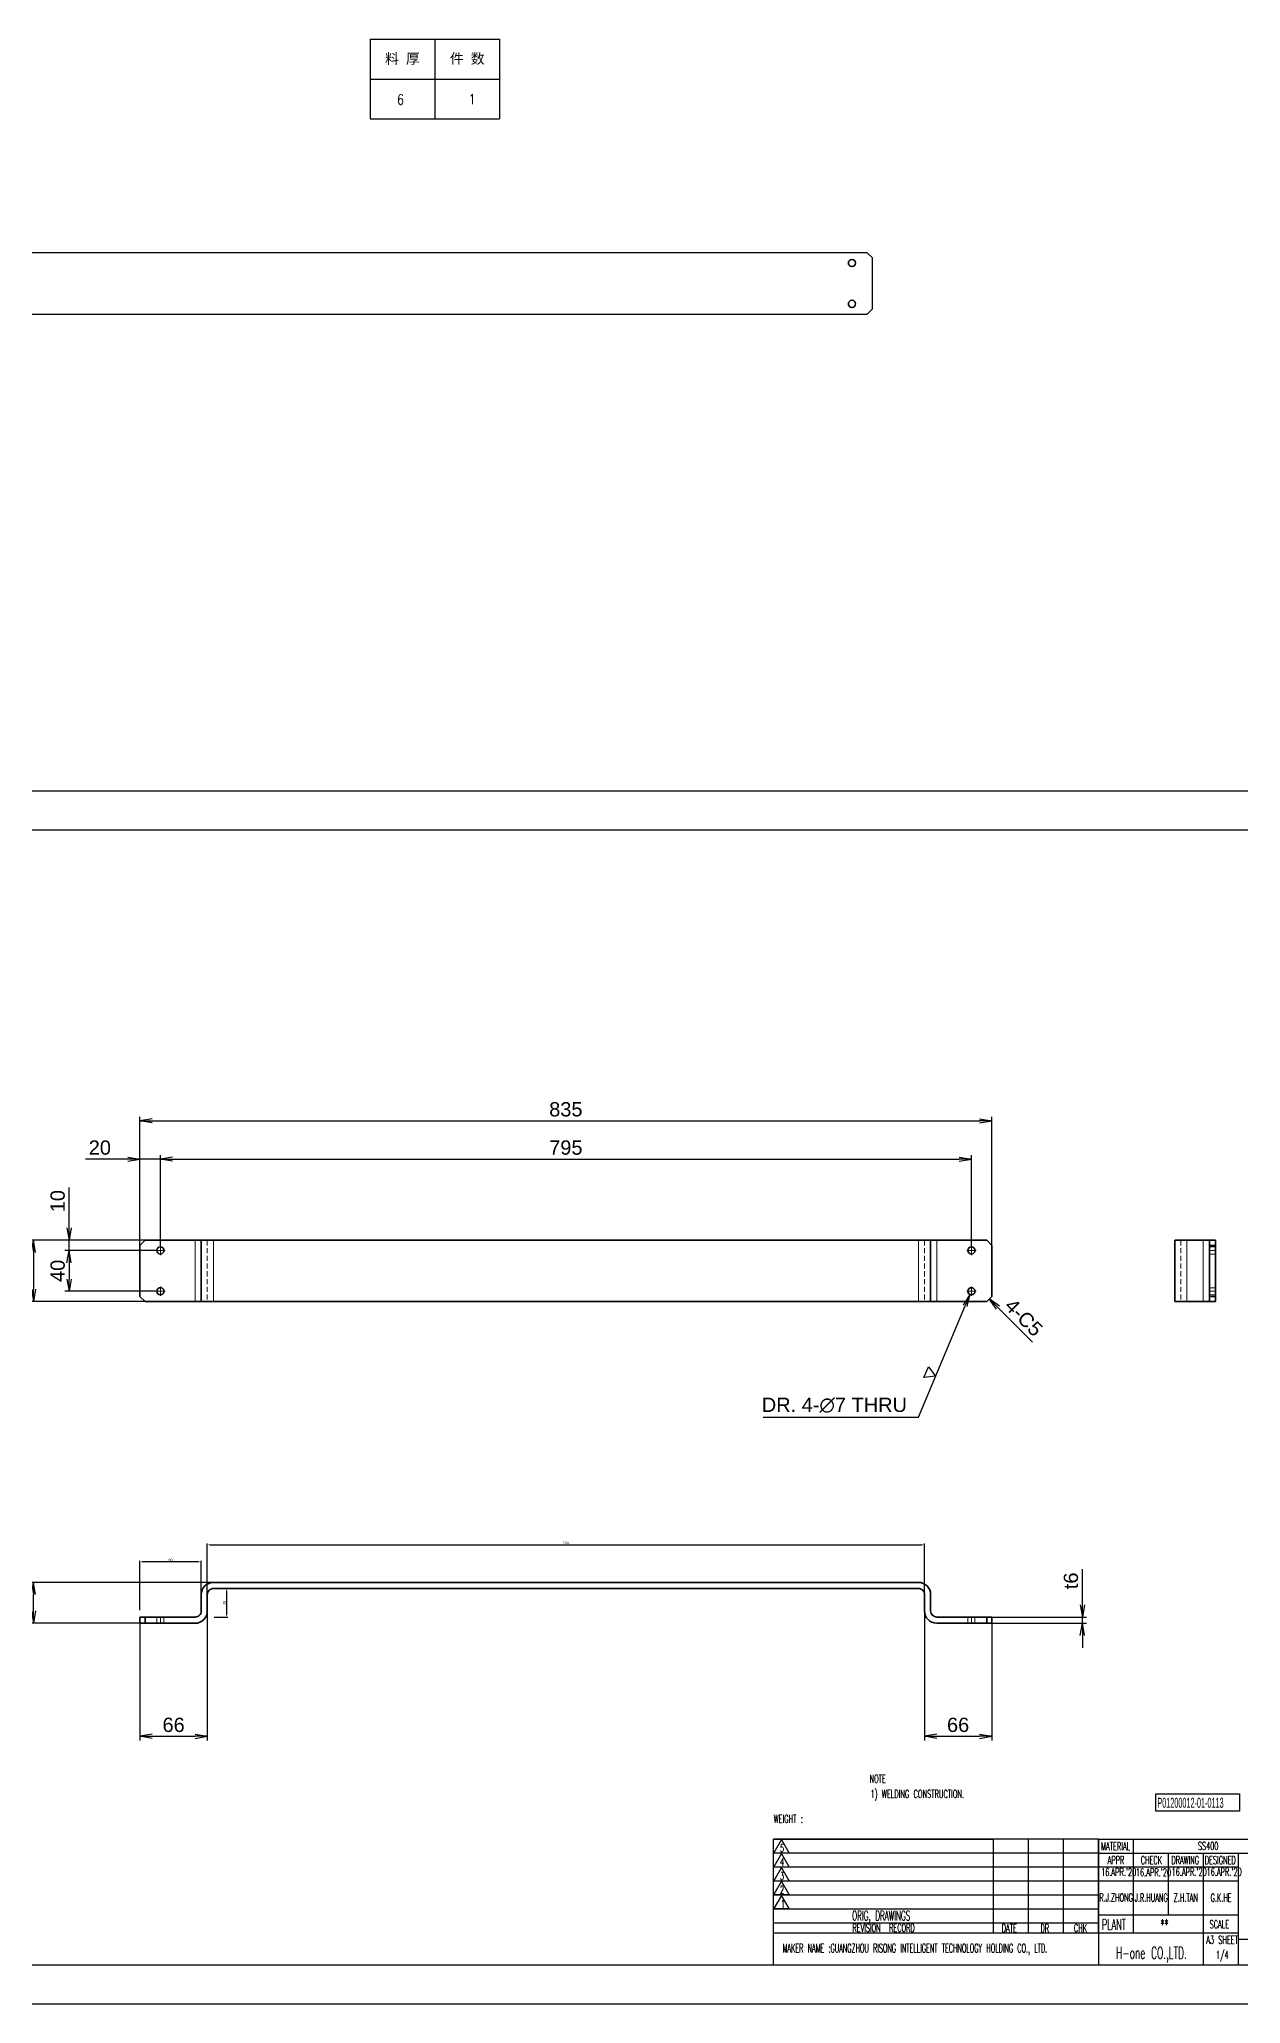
# Model space of a CAD drawing. Header units: millimetres. Extents: x 1842 to 16330, y -758 to 3963.
# Drawn here: x 5671 to 6849, y 2038 to 3963 of the extents above; entities that cross this region are included whole.
import ezdxf
from ezdxf.enums import TextEntityAlignment as Align

# ---------------------------------------------------------------- set-up
doc = ezdxf.new("R2010")
doc.units = ezdxf.units.MM
doc.linetypes.add('CENTER-HOKUTO', pattern=[23, 20, -1, 1, -1])
doc.linetypes.add('HIDDEN-HOKUTO', pattern=[3.8, 2.5, -1.3])
doc.layers.add('AM_7', color=2, linetype='CENTER-HOKUTO', lineweight=30)
doc.layers.add('AM_HID', color=1, linetype='HIDDEN-HOKUTO', lineweight=25)
doc.layers.add('title_frame', color=7, linetype='Continuous')
doc.layers.add('word_dim', color=253, linetype='Continuous')
doc.styles.add('DIM', font='romans.shx', dxfattribs={"width": 0.8, "bigfont": 'bigfont.shx'})
doc.styles.add('MX_NOTE_STANDARD', font='txt.shx', dxfattribs={"bigfont": 'bigfont.shx'})
doc.styles.get("Standard").update_dxf_attribs({"font": 'arial.ttf'})
doc.dimstyles.new('ISO-25', dxfattribs={"dimtxt": 2.5, "dimasz": 2.5, "dimexe": 1.25, "dimexo": 0.625, "dimtad": 1, "dimtxsty": 'Standard', "dimcen": 2.5, "dimadec": 0, "dimazin": 0, "dimtfac": 1, "dimtmove": 0, "dimatfit": 3, "dimfxl": 0, "dimarcsym": 0})
doc.dimstyles.new('RS-1-4', dxfattribs={"dimscale": 4, "dimtxt": 3.5, "dimasz": 3, "dimexe": 1, "dimexo": 0, "dimgap": 1, "dimtad": 3, "dimdsep": 46, "dimtxsty": 'Standard', "dimblk1": 'OPEN', "dimblk2": 'OPEN', "dimsah": 1, "dimcen": 0, "dimclrd": 256, "dimclre": 256, "dimclrt": 3, "dimazin": 2, "dimtfac": 1, "dimtmove": 0, "dimatfit": 3, "dimldrblk": 'OPEN', "dimfxl": 0, "dimtolj": 1, "dimtzin": 0, "dimarcsym": 0})

# ---------------------------------------------------------------- blocks, each defined once
blk = doc.blocks.new('_Open')
at = {"color": 0, "lineweight": -2}
for p, q in [((-1, 0.17), (0, 0)), ((-1, -0.17), (0, 0)), ((0, 0), (-1, 0))]:
    blk.add_line(p, q, dxfattribs=at)
blk = doc.blocks.new('*D107')
at = {"layer": 'DEFPOINTS', "color": 0, "linetype": 'Continuous', "ltscale": 2, "transparency": 16777216}
for p in [(5799.2, 2785.9), (5665.3, 2725.9), (5810.6, 2725.9)]:
    blk.add_point(p, dxfattribs=at)
at = {"layer": 'word_dim', "linetype": 'Continuous', "lineweight": -2, "ltscale": 2, "transparency": 16777216}
for p, q in [((5799.2, 2785.9), (5661.3, 2785.9)), ((5665.3, 2773.9), (5665.3, 2737.9)), ((5810.6, 2725.9), (5661.3, 2725.9))]:
    blk.add_line(p, q, dxfattribs=at)
at = {"layer": 'word_dim', "linetype": 'Continuous', "lineweight": -2, "ltscale": 2, "transparency": 16777216, "xscale": 12, "yscale": 12, "zscale": 12}
for p, rotation in [((5665.3, 2785.9), 90), ((5665.3, 2725.9), 270)]:
    blk.add_blockref('_Open', p, dxfattribs=dict(at, rotation=rotation))
at = {"layer": 'word_dim', "color": 3, "linetype": 'Continuous', "ltscale": 2, "transparency": 16777216, "insert": (5654.1, 2755.9), "char_height": 14, "attachment_point": 5, "rotation": 90}
blk.add_mtext('\\A1;60', dxfattribs=at)
blk = doc.blocks.new('*D108')
at = {"layer": 'DEFPOINTS', "color": 0, "linetype": 'Continuous', "ltscale": 2, "transparency": 16777216}
for p in [(6604.7, 2902.9), (5769.7, 2755.9), (6604.7, 2755.9)]:
    blk.add_point(p, dxfattribs=at)
at = {"layer": 'word_dim', "linetype": 'Continuous', "lineweight": -2, "ltscale": 2, "transparency": 16777216}
for p, q in [((5769.7, 2755.9), (5769.7, 2906.9)), ((6604.7, 2755.9), (6604.7, 2906.9)), ((5781.7, 2902.9), (6592.7, 2902.9))]:
    blk.add_line(p, q, dxfattribs=at)
at = {"layer": 'word_dim', "linetype": 'Continuous', "lineweight": -2, "ltscale": 2, "transparency": 16777216, "xscale": 12, "yscale": 12, "zscale": 12, "rotation": 180}
blk.add_blockref('_Open', (5769.7, 2902.9), dxfattribs=at)
at = {"layer": 'word_dim', "linetype": 'Continuous', "lineweight": -2, "ltscale": 2, "transparency": 16777216, "xscale": 12, "yscale": 12, "zscale": 12}
blk.add_blockref('_Open', (6604.7, 2902.9), dxfattribs=at)
at = {"layer": 'word_dim', "color": 3, "linetype": 'Continuous', "ltscale": 2, "transparency": 16777216, "insert": (6187.2, 2914.1), "char_height": 14, "attachment_point": 5}
blk.add_mtext('\\A1;835', dxfattribs=at)
blk = doc.blocks.new('*D109')
at = {"layer": 'DEFPOINTS', "color": 0, "linetype": 'Continuous', "ltscale": 2, "transparency": 16777216}
for p in [(5769.7, 2410.7), (5835.7, 2422.7), (5835.7, 2299.9)]:
    blk.add_point(p, dxfattribs=at)
at = {"layer": 'word_dim', "linetype": 'Continuous', "lineweight": -2, "ltscale": 2, "transparency": 16777216}
for p, q in [((5769.7, 2410.7), (5769.7, 2295.9)), ((5835.7, 2422.7), (5835.7, 2295.9)), ((5781.7, 2299.9), (5823.7, 2299.9))]:
    blk.add_line(p, q, dxfattribs=at)
at = {"layer": 'word_dim', "linetype": 'Continuous', "lineweight": -2, "ltscale": 2, "transparency": 16777216, "xscale": 12, "yscale": 12, "zscale": 12, "rotation": 180}
blk.add_blockref('_Open', (5769.7, 2299.9), dxfattribs=at)
at = {"layer": 'word_dim', "linetype": 'Continuous', "lineweight": -2, "ltscale": 2, "transparency": 16777216, "xscale": 12, "yscale": 12, "zscale": 12}
blk.add_blockref('_Open', (5835.7, 2299.9), dxfattribs=at)
at = {"layer": 'word_dim', "color": 3, "linetype": 'Continuous', "ltscale": 2, "transparency": 16777216, "insert": (5802.7, 2311), "char_height": 14, "attachment_point": 5}
blk.add_mtext('\\A1;66', dxfattribs=at)
blk = doc.blocks.new('*D110')
at = {"layer": 'DEFPOINTS', "color": 0, "linetype": 'Continuous', "ltscale": 2, "transparency": 16777216}
for p in [(6538.7, 2430.7), (6604.7, 2413.7), (6604.7, 2299.9)]:
    blk.add_point(p, dxfattribs=at)
at = {"layer": 'word_dim', "linetype": 'Continuous', "lineweight": -2, "ltscale": 2, "transparency": 16777216}
for p, q in [((6538.7, 2430.7), (6538.7, 2295.9)), ((6604.7, 2413.7), (6604.7, 2295.9)), ((6550.7, 2299.9), (6592.7, 2299.9))]:
    blk.add_line(p, q, dxfattribs=at)
at = {"layer": 'word_dim', "linetype": 'Continuous', "lineweight": -2, "ltscale": 2, "transparency": 16777216, "xscale": 12, "yscale": 12, "zscale": 12, "rotation": 180}
blk.add_blockref('_Open', (6538.7, 2299.9), dxfattribs=at)
at = {"layer": 'word_dim', "linetype": 'Continuous', "lineweight": -2, "ltscale": 2, "transparency": 16777216, "xscale": 12, "yscale": 12, "zscale": 12}
blk.add_blockref('_Open', (6604.7, 2299.9), dxfattribs=at)
at = {"layer": 'word_dim', "color": 3, "linetype": 'Continuous', "ltscale": 2, "transparency": 16777216, "insert": (6571.7, 2311), "char_height": 14, "attachment_point": 5}
blk.add_mtext('\\A1;66', dxfattribs=at)
blk = doc.blocks.new('*D111')
at = {"layer": 'DEFPOINTS', "color": 0, "linetype": 'Continuous', "ltscale": 2, "transparency": 16777216}
for p in [(5665.3, 2450.7), (5849.7, 2450.7), (5769.7, 2410.7)]:
    blk.add_point(p, dxfattribs=at)
at = {"layer": 'word_dim', "linetype": 'Continuous', "lineweight": -2, "ltscale": 2, "transparency": 16777216}
for p, q in [((5849.7, 2450.7), (5661.3, 2450.7)), ((5665.3, 2422.7), (5665.3, 2438.7)), ((5769.7, 2410.7), (5661.3, 2410.7))]:
    blk.add_line(p, q, dxfattribs=at)
at = {"layer": 'word_dim', "linetype": 'Continuous', "lineweight": -2, "ltscale": 2, "transparency": 16777216, "xscale": 12, "yscale": 12, "zscale": 12}
for p, rotation in [((5665.3, 2450.7), 90), ((5665.3, 2410.7), 270)]:
    blk.add_blockref('_Open', p, dxfattribs=dict(at, rotation=rotation))
at = {"layer": 'word_dim', "color": 3, "linetype": 'Continuous', "ltscale": 2, "transparency": 16777216, "insert": (5654.1, 2430.7), "char_height": 14, "attachment_point": 5, "rotation": 90}
blk.add_mtext('\\A1;40', dxfattribs=at)
blk = doc.blocks.new('*D112')
at = {"layer": 'DEFPOINTS', "color": 0, "linetype": 'Continuous', "ltscale": 2, "transparency": 16777216}
for p in [(6604.7, 2416.7), (6604.7, 2410.7), (6693.5, 2416.7)]:
    blk.add_point(p, dxfattribs=at)
at = {"layer": 'word_dim', "linetype": 'Continuous', "lineweight": -2, "ltscale": 2, "transparency": 16777216}
for p, q in [((6693.5, 2428.7), (6693.5, 2463.7)), ((6604.7, 2416.7), (6697.5, 2416.7)), ((6604.7, 2410.7), (6697.5, 2410.7)), ((6693.5, 2410.7), (6693.5, 2416.7)), ((6693.5, 2398.7), (6693.5, 2386.7))]:
    blk.add_line(p, q, dxfattribs=at)
at = {"layer": 'word_dim', "linetype": 'Continuous', "lineweight": -2, "ltscale": 2, "transparency": 16777216, "xscale": 12, "yscale": 12, "zscale": 12}
for p, rotation in [((6693.5, 2416.7), 270), ((6693.5, 2410.7), 90)]:
    blk.add_blockref('_Open', p, dxfattribs=dict(at, rotation=rotation))
at = {"layer": 'word_dim', "color": 3, "linetype": 'Continuous', "ltscale": 2, "transparency": 16777216, "insert": (6682.3, 2452.2), "char_height": 14, "attachment_point": 5, "rotation": 90}
blk.add_mtext('\\A1;t6', dxfattribs=at)
blk = doc.blocks.new('*D113')
at = {"layer": 'DEFPOINTS', "color": 0, "linetype": 'Continuous', "ltscale": 2, "transparency": 16777216}
for p in [(5789.7, 2865.4), (5769.7, 2771.9), (5789.7, 2780.4)]:
    blk.add_point(p, dxfattribs=at)
at = {"layer": 'word_dim', "linetype": 'Continuous', "lineweight": -2, "ltscale": 2, "transparency": 16777216}
for p, q in [((5769.7, 2771.9), (5769.7, 2869.4)), ((5789.7, 2780.4), (5789.7, 2869.4)), ((5757.7, 2865.4), (5716.3, 2865.4)), ((5789.7, 2865.4), (5769.7, 2865.4)), ((5801.7, 2865.4), (5813.7, 2865.4))]:
    blk.add_line(p, q, dxfattribs=at)
at = {"layer": 'word_dim', "linetype": 'Continuous', "lineweight": -2, "ltscale": 2, "transparency": 16777216, "xscale": 12, "yscale": 12, "zscale": 12}
blk.add_blockref('_Open', (5769.7, 2865.4), dxfattribs=at)
at = {"layer": 'word_dim', "linetype": 'Continuous', "lineweight": -2, "ltscale": 2, "transparency": 16777216, "xscale": 12, "yscale": 12, "zscale": 12, "rotation": 180}
blk.add_blockref('_Open', (5789.7, 2865.4), dxfattribs=at)
at = {"layer": 'word_dim', "color": 3, "linetype": 'Continuous', "ltscale": 2, "transparency": 16777216, "insert": (5730.4, 2876.6), "char_height": 14, "attachment_point": 5}
blk.add_mtext('\\A1;20', dxfattribs=at)
blk = doc.blocks.new('*D114')
at = {"layer": 'DEFPOINTS', "color": 0, "linetype": 'Continuous', "ltscale": 2, "transparency": 16777216}
for p in [(6584.7, 2865.4), (5789.7, 2780.4), (6584.7, 2780.4)]:
    blk.add_point(p, dxfattribs=at)
at = {"layer": 'word_dim', "linetype": 'Continuous', "lineweight": -2, "ltscale": 2, "transparency": 16777216}
for p, q in [((5789.7, 2780.4), (5789.7, 2869.4)), ((6584.7, 2780.4), (6584.7, 2869.4)), ((5801.7, 2865.4), (6572.7, 2865.4))]:
    blk.add_line(p, q, dxfattribs=at)
at = {"layer": 'word_dim', "linetype": 'Continuous', "lineweight": -2, "ltscale": 2, "transparency": 16777216, "xscale": 12, "yscale": 12, "zscale": 12, "rotation": 180}
blk.add_blockref('_Open', (5789.7, 2865.4), dxfattribs=at)
at = {"layer": 'word_dim', "linetype": 'Continuous', "lineweight": -2, "ltscale": 2, "transparency": 16777216, "xscale": 12, "yscale": 12, "zscale": 12}
blk.add_blockref('_Open', (6584.7, 2865.4), dxfattribs=at)
at = {"layer": 'word_dim', "color": 3, "linetype": 'Continuous', "ltscale": 2, "transparency": 16777216, "insert": (6187.2, 2876.6), "char_height": 14, "attachment_point": 5}
blk.add_mtext('\\A1;795', dxfattribs=at)
blk = doc.blocks.new('*D115')
at = {"layer": 'DEFPOINTS', "color": 0, "linetype": 'Continuous', "ltscale": 2, "transparency": 16777216}
for p in [(5700.2, 2775.9), (5774.7, 2785.9), (5785.2, 2775.9)]:
    blk.add_point(p, dxfattribs=at)
at = {"layer": 'word_dim', "linetype": 'Continuous', "lineweight": -2, "ltscale": 2, "transparency": 16777216}
for p, q in [((5700.2, 2797.9), (5700.2, 2837.6)), ((5774.7, 2785.9), (5696.2, 2785.9)), ((5785.2, 2775.9), (5696.2, 2775.9)), ((5700.2, 2775.9), (5700.2, 2785.9)), ((5700.2, 2763.9), (5700.2, 2751.9))]:
    blk.add_line(p, q, dxfattribs=at)
at = {"layer": 'word_dim', "linetype": 'Continuous', "lineweight": -2, "ltscale": 2, "transparency": 16777216, "xscale": 12, "yscale": 12, "zscale": 12}
for p, rotation in [((5700.2, 2785.9), 270), ((5700.2, 2775.9), 90)]:
    blk.add_blockref('_Open', p, dxfattribs=dict(at, rotation=rotation))
at = {"layer": 'word_dim', "color": 3, "linetype": 'Continuous', "ltscale": 2, "transparency": 16777216, "insert": (5689.1, 2824.2), "char_height": 14, "attachment_point": 5, "rotation": 90}
blk.add_mtext('\\A1;10', dxfattribs=at)
blk = doc.blocks.new('*D116')
at = {"layer": 'DEFPOINTS', "color": 0, "linetype": 'Continuous', "ltscale": 2, "transparency": 16777216}
for p in [(5785.2, 2775.9), (5700.2, 2735.9), (5785.2, 2735.9)]:
    blk.add_point(p, dxfattribs=at)
at = {"layer": 'word_dim', "linetype": 'Continuous', "lineweight": -2, "ltscale": 2, "transparency": 16777216}
for p, q in [((5785.2, 2775.9), (5696.2, 2775.9)), ((5700.2, 2763.9), (5700.2, 2747.9)), ((5785.2, 2735.9), (5696.2, 2735.9))]:
    blk.add_line(p, q, dxfattribs=at)
at = {"layer": 'word_dim', "linetype": 'Continuous', "lineweight": -2, "ltscale": 2, "transparency": 16777216, "xscale": 12, "yscale": 12, "zscale": 12}
for p, rotation in [((5700.2, 2775.9), 90), ((5700.2, 2735.9), 270)]:
    blk.add_blockref('_Open', p, dxfattribs=dict(at, rotation=rotation))
at = {"layer": 'word_dim', "color": 3, "linetype": 'Continuous', "ltscale": 2, "transparency": 16777216, "insert": (5689.1, 2755.9), "char_height": 14, "attachment_point": 5, "rotation": 90}
blk.add_mtext('\\A1;40', dxfattribs=at)
blk = doc.blocks.new('*D117')
at = {"layer": 'DEFPOINTS', "color": 0, "linetype": 'Continuous', "ltscale": 2, "transparency": 16777216}
for p in [(6586.1, 2739.1), (6583.4, 2732.7)]:
    blk.add_point(p, dxfattribs=at)
at = {"layer": 'word_dim', "linetype": 'Continuous', "lineweight": -2, "ltscale": 2, "transparency": 16777216}
for p, q in [((6532.8, 2612.7), (6578.7, 2721.6)), ((6380.7, 2612.7), (6532.8, 2612.7))]:
    blk.add_line(p, q, dxfattribs=at)
at = {"layer": 'word_dim', "linetype": 'Continuous', "lineweight": -2, "ltscale": 2, "transparency": 16777216, "xscale": 12, "yscale": 12, "zscale": 12, "rotation": 67.12049576415492}
blk.add_blockref('_Open', (6583.4, 2732.7), dxfattribs=at)
at = {"layer": 'word_dim', "color": 3, "linetype": 'Continuous', "ltscale": 2, "transparency": 16777216, "insert": (6450.4, 2624.2), "char_height": 14, "attachment_point": 5}
blk.add_mtext('\\A1;DR. 4-∅7 THRU', dxfattribs=at)
blk = doc.blocks.new('shiage1')
at = {"layer": 'word_dim', "color": 3, "linetype": 'Continuous'}
for p, q in [((0, 0), (-1.44, 2.5)), ((-1.44, 2.5), (1.44, 2.5)), ((1.44, 2.5), (0, 0))]:
    blk.add_line(p, q, dxfattribs=at)
blk = doc.blocks.new('*D254')
at = {"color": 0, "lineweight": -2, "transparency": 16777216}
for p, q in [((5769.7, 2423.3), (5769.7, 2471.9)), ((5827.2, 2470.7), (5772.2, 2470.7)), ((5829.7, 2423.3), (5829.7, 2471.9))]:
    blk.add_line(p, q, dxfattribs=at)
at = {"color": 0, "transparency": 16777216}
for points in [[(5772.2, 2471.1), (5772.2, 2470.3), (5769.7, 2470.7)], [(5827.2, 2471.1), (5827.2, 2470.3), (5829.7, 2470.7)]]:
    blk.add_solid(points, dxfattribs=at)
at = {"layer": 'DEFPOINTS', "color": 0, "transparency": 16777216}
for p in [(5769.7, 2470.7), (5769.7, 2422.7), (5829.7, 2422.7)]:
    blk.add_point(p, dxfattribs=at)
at = {"color": 0, "transparency": 16777216, "insert": (5799.7, 2472.6), "char_height": 2.5, "attachment_point": 5}
blk.add_mtext('60', dxfattribs=at)
blk = doc.blocks.new('*D255')
at = {"color": 0, "lineweight": -2, "transparency": 16777216}
for p, q in [((5842.4, 2444.7), (5855.7, 2444.7)), ((5854.4, 2442.2), (5854.4, 2419.2)), ((5842.4, 2416.7), (5855.7, 2416.7))]:
    blk.add_line(p, q, dxfattribs=at)
at = {"color": 0, "transparency": 16777216}
for points in [[(5854, 2442.2), (5854.9, 2442.2), (5854.4, 2444.7)], [(5854, 2419.2), (5854.9, 2419.2), (5854.4, 2416.7)]]:
    blk.add_solid(points, dxfattribs=at)
at = {"layer": 'DEFPOINTS', "color": 0, "transparency": 16777216}
for p in [(5841.7, 2444.7), (5841.7, 2416.7), (5854.4, 2416.7)]:
    blk.add_point(p, dxfattribs=at)
at = {"color": 0, "transparency": 16777216, "insert": (5852.5, 2430.7), "char_height": 2.5, "attachment_point": 5, "rotation": 90}
blk.add_mtext('28', dxfattribs=at)
blk = doc.blocks.new('*D256')
at = {"color": 0, "lineweight": -2, "transparency": 16777216}
for p, q in [((5835.7, 2439.3), (5835.7, 2488.7)), ((5838.2, 2487.5), (6536.2, 2487.5)), ((6538.7, 2439.3), (6538.7, 2488.7))]:
    blk.add_line(p, q, dxfattribs=at)
at = {"color": 0, "transparency": 16777216}
for points in [[(5838.2, 2487.9), (5838.2, 2487.1), (5835.7, 2487.5)], [(6536.2, 2487.9), (6536.2, 2487.1), (6538.7, 2487.5)]]:
    blk.add_solid(points, dxfattribs=at)
at = {"layer": 'DEFPOINTS', "color": 0, "transparency": 16777216}
for p in [(6538.7, 2487.5), (5835.7, 2438.7), (6538.7, 2438.7)]:
    blk.add_point(p, dxfattribs=at)
at = {"color": 0, "transparency": 16777216, "insert": (6187.2, 2489.4), "char_height": 2.5, "attachment_point": 5}
blk.add_mtext('703', dxfattribs=at)
blk = doc.blocks.new('*T250')
at = {"color": 0, "linetype": 'ByBlock', "lineweight": -2, "transparency": 16777216}
for p, q in [((0, 0), (127, 0)), ((0, 0), (0, -78)), ((63.5, 0), (63.5, -78)), ((127, 0), (127, -78)), ((0, -39), (127, -39)), ((0, -78), (127, -78))]:
    blk.add_line(p, q, dxfattribs=at)
at = {"color": 0, "transparency": 16777216, "char_height": 10, "width": 60.5, "attachment_point": 5}
for s, insert in [('{\\fSimSun|b0|i0|c134|p2;料 厚}', (31.75, -19.5)), ('{\\fSimSun|b0|i0|c134|p2;件 数}', (95.25, -19.5))]:
    blk.add_mtext(s, dxfattribs=dict(at, insert=insert))
blk = doc.blocks.new('拆图参数')
blk.add_blockref('*T250', (-63.5, 78))
at = {"style": 'DIM', "width": 0.8}
blk.add_attdef('6', text='', height=10, dxfattribs=at).set_placement((-37.1, 18.9), align=Align.MIDDLE_LEFT)
blk.add_attdef('1', text='', height=10, dxfattribs=at).set_placement((36.6, 19.3), align=Align.MIDDLE_CENTER)

msp = doc.modelspace()

# ---------------------------------------------------------------- linework, layer by layer
at = {"color": 7, "lineweight": 35, "ltscale": 0.176777}
for p, q in [((5769.744, 2780.891), (5774.744, 2785.891)), ((6604.744, 2780.891), (6599.744, 2785.891)), ((5774.744, 2725.891), (5769.744, 2730.891)), ((6604.744, 2730.891), (6599.744, 2725.891))]:
    msp.add_line(p, q, dxfattribs=at)
at = {"color": 7, "lineweight": 35}
for p, q in [((5769.744, 2780.891), (5769.744, 2730.891)), ((5823.744, 2785.891), (5774.744, 2785.891)), ((5829.744, 2785.891), (5829.744, 2725.891)), ((6532.744, 2785.891), (5841.744, 2785.891)), ((6544.744, 2785.891), (6544.744, 2725.891)), ((6599.744, 2785.891), (6550.744, 2785.891)), ((6604.744, 2780.891), (6604.744, 2730.891)), ((6784.049, 2785.891), (6784.049, 2725.891)), ((6818.049, 2780.891), (6818.049, 2730.891)), ((6824.049, 2780.891), (6824.049, 2730.891)), ((5823.744, 2725.891), (5774.744, 2725.891)), ((6532.744, 2725.891), (5841.744, 2725.891)), ((6599.744, 2725.891), (6550.744, 2725.891)), ((6532.744, 2450.651), (5841.744, 2450.651)), ((5841.744, 2444.651), (6532.744, 2444.651)), ((5823.744, 2416.651), (5774.744, 2416.651)), ((5774.744, 2410.651), (5823.744, 2410.651)), ((6599.744, 2416.651), (6550.744, 2416.651)), ((6550.744, 2410.651), (6599.744, 2410.651))]:
    msp.add_line(p, q, dxfattribs=at)
at = {"color": 7, "lineweight": 35, "ltscale": 0.15}
for p, q in [((5823.744, 2785.891), (5829.744, 2785.891)), ((6544.744, 2785.891), (6550.744, 2785.891)), ((6812.049, 2785.891), (6818.049, 2785.891)), ((6824.049, 2785.891), (6818.049, 2785.891)), ((6824.049, 2780.891), (6818.049, 2780.891)), ((5823.744, 2725.891), (5829.744, 2725.891)), ((6544.744, 2725.891), (6550.744, 2725.891)), ((6812.049, 2725.891), (6818.049, 2725.891)), ((6824.049, 2730.891), (6818.049, 2730.891)), ((6824.049, 2725.891), (6818.049, 2725.891)), ((5769.744, 2416.651), (5769.744, 2410.651)), ((5774.744, 2416.651), (5774.744, 2410.651)), ((6599.744, 2410.651), (6599.744, 2416.651)), ((6604.744, 2410.651), (6604.744, 2416.651))]:
    msp.add_line(p, q, dxfattribs=at)
at = {"color": 7, "lineweight": 13}
for p, q in [((5823.744, 2785.891), (5823.744, 2725.891)), ((5841.744, 2785.891), (5841.744, 2725.891)), ((6532.744, 2785.891), (6532.744, 2725.891)), ((6550.744, 2785.891), (6550.744, 2725.891)), ((6796.049, 2785.891), (6796.049, 2725.891)), ((6812.049, 2785.891), (6812.049, 2725.891))]:
    msp.add_line(p, q, dxfattribs=at)
at = {"color": 7, "lineweight": 35, "ltscale": 0.3}
for p, q in [((5829.744, 2785.891), (5841.744, 2785.891)), ((6532.744, 2785.891), (6544.744, 2785.891)), ((6784.049, 2785.891), (6796.049, 2785.891)), ((5829.744, 2725.891), (5841.744, 2725.891)), ((6532.744, 2725.891), (6544.744, 2725.891)), ((6784.049, 2725.891), (6796.049, 2725.891))]:
    msp.add_line(p, q, dxfattribs=at)
at = {"color": 7, "lineweight": 35, "ltscale": 0.4}
for p, q in [((6812.049, 2785.891), (6796.049, 2785.891)), ((6812.049, 2725.891), (6796.049, 2725.891)), ((5829.744, 2438.651), (5829.744, 2422.651)), ((5835.744, 2422.651), (5835.744, 2438.651)), ((6538.744, 2438.651), (6538.744, 2422.651)), ((6544.744, 2422.651), (6544.744, 2438.651))]:
    msp.add_line(p, q, dxfattribs=at)
at = {"color": 7, "lineweight": 35, "ltscale": 0.125}
for p, q in [((6818.049, 2780.891), (6818.049, 2785.891)), ((6824.049, 2780.891), (6824.049, 2785.891)), ((6818.049, 2730.891), (6818.049, 2725.891)), ((6824.049, 2725.891), (6824.049, 2730.891)), ((5774.744, 2416.651), (5769.744, 2416.651)), ((5769.744, 2410.651), (5774.744, 2410.651)), ((6604.744, 2416.651), (6599.744, 2416.651)), ((6599.744, 2410.651), (6604.744, 2410.651))]:
    msp.add_line(p, q, dxfattribs=at)
msp.add_line((1841.956, 2037.875), (14508.801, 2037.875))
msp.add_lwpolyline([(5603.635, 3693.331), (6482.635, 3693.331), (6487.635, 3698.331), (6487.635, 3748.331), (6482.635, 3753.331), (5603.635, 3753.331), (5598.635, 3748.331), (5598.635, 3698.331)], close=True)
at = {"color": 7, "lineweight": 35}
for centre in [(6467.635, 3743.331), (6467.635, 3703.331), (5789.744, 2775.891), (6584.744, 2775.891), (5789.744, 2735.891), (6584.744, 2735.891)]:
    msp.add_circle(centre, 3.5, dxfattribs=at)
for centre, radius, start, end in [((5841.744, 2438.651), 12, 90.000003, 180.000005), ((5841.744, 2438.651), 6, 90.000003, 180.000005), ((6532.744, 2438.651), 12, 0, 90.000003), ((6532.744, 2438.651), 6, 0, 90.000003), ((5823.744, 2422.651), 6, 269.999997, 0), ((5823.744, 2422.651), 12, 269.999997, 0), ((6550.744, 2422.651), 12, 180.000005, 269.999997), ((6550.744, 2422.651), 6, 180.000005, 269.999997)]:
    msp.add_arc(centre, radius, start, end, dxfattribs=at)
at = {"layer": 'AM_7', "color": 2, "lineweight": 13, "ltscale": 2}
for p, q in [((5794.294, 2775.891), (5785.194, 2775.891)), ((5789.744, 2780.441), (5789.744, 2771.341)), ((6589.294, 2775.891), (6580.194, 2775.891)), ((6584.744, 2780.441), (6584.744, 2771.341)), ((6817.449, 2775.891), (6824.649, 2775.891)), ((5794.294, 2735.891), (5785.194, 2735.891)), ((5789.744, 2740.441), (5789.744, 2731.341)), ((6589.294, 2735.891), (6580.194, 2735.891)), ((6584.744, 2740.441), (6584.744, 2731.341)), ((6817.449, 2735.891), (6824.649, 2735.891)), ((5789.744, 2417.251), (5789.744, 2410.05)), ((6584.744, 2417.251), (6584.744, 2410.05))]:
    msp.add_line(p, q, dxfattribs=at)
at = {"layer": 'AM_HID', "color": 1, "lineweight": 13, "ltscale": 2}
for p, q in [((5823.744, 2785.891), (5823.744, 2725.891)), ((5835.744, 2785.891), (5835.744, 2725.891)), ((5841.744, 2785.891), (5841.744, 2725.891)), ((6532.744, 2785.891), (6532.744, 2725.891)), ((6538.744, 2785.891), (6538.744, 2725.891)), ((6550.744, 2785.891), (6550.744, 2725.891)), ((6790.049, 2785.891), (6790.049, 2725.891)), ((6796.049, 2785.891), (6796.049, 2725.891)), ((6796.049, 2785.891), (6796.049, 2725.891)), ((6796.049, 2785.891), (6796.049, 2725.891)), ((6812.049, 2785.891), (6812.049, 2725.891)), ((6812.049, 2785.891), (6812.049, 2725.891)), ((6812.049, 2785.891), (6812.049, 2725.891)), ((6818.049, 2780.891), (6824.049, 2780.891)), ((6818.049, 2779.391), (6824.049, 2779.391)), ((6818.049, 2779.391), (6824.049, 2779.391)), ((6818.049, 2772.391), (6824.049, 2772.391)), ((6818.049, 2772.391), (6824.049, 2772.391)), ((6818.049, 2739.391), (6824.049, 2739.391)), ((6818.049, 2739.391), (6824.049, 2739.391)), ((6818.049, 2732.391), (6824.049, 2732.391)), ((6818.049, 2732.391), (6824.049, 2732.391)), ((6818.049, 2730.891), (6824.049, 2730.891)), ((5774.744, 2416.651), (5774.744, 2410.651)), ((5786.244, 2416.651), (5786.244, 2410.651)), ((5786.244, 2416.651), (5786.244, 2410.651)), ((5793.244, 2416.651), (5793.244, 2410.651)), ((5793.244, 2416.651), (5793.244, 2410.651)), ((6581.244, 2416.651), (6581.244, 2410.651)), ((6581.244, 2416.651), (6581.244, 2410.651)), ((6588.244, 2416.651), (6588.244, 2410.651)), ((6588.244, 2416.651), (6588.244, 2410.651)), ((6599.744, 2410.651), (6599.744, 2416.651))]:
    msp.add_line(p, q, dxfattribs=at)
at = {"layer": 'title_frame'}
for p, q in [((6765.352, 2243.465), (6847.464, 2243.465)), ((6765.352, 2226.664), (6765.352, 2243.465)), ((6847.464, 2243.465), (6847.464, 2226.664)), ((6847.464, 2226.664), (6765.352, 2226.664)), ((6390.741, 2075.725), (6390.741, 2199.205)), ((6390.741, 2199.205), (6606.341, 2199.205)), ((6709.241, 2199.205), (6390.741, 2199.205)), ((6398.661, 2198.721), (6391.142, 2185.698)), ((6406.18, 2185.698), (6398.661, 2198.721)), ((6606.341, 2107.085), (6606.341, 2199.205)), ((6640.641, 2107.085), (6640.641, 2199.205)), ((6640.641, 2107.085), (6640.641, 2199.205)), ((6674.941, 2107.085), (6674.941, 2199.205)), ((6674.941, 2107.085), (6674.941, 2199.205)), ((6709.241, 2199.205), (6709.241, 2185.485)), ((6709.241, 2199.205), (6709.241, 2075.725)), ((6709.241, 2199.205), (6709.241, 2075.725)), ((6709.241, 2107.085), (6709.241, 2199.205)), ((6709.241, 2199.205), (7062.041, 2199.205)), ((6743.541, 2107.085), (6743.541, 2199.205)), ((6606.341, 2185.485), (6390.741, 2185.485)), ((6709.241, 2185.485), (6390.741, 2185.485)), ((6391.142, 2185.698), (6406.18, 2185.698)), ((6398.661, 2185.09), (6391.142, 2172.067)), ((6406.18, 2172.067), (6398.661, 2185.09)), ((6709.241, 2185.485), (7062.041, 2185.485)), ((6777.841, 2125.103), (6777.841, 2185.485)), ((6812.141, 2075.725), (6812.141, 2185.485)), ((6846.441, 2075.725), (6846.441, 2185.485)), ((6606.341, 2171.765), (6390.741, 2171.765)), ((6709.241, 2171.765), (6390.741, 2171.765)), ((6606.341, 2158.045), (6390.741, 2158.045)), ((6709.241, 2158.045), (6390.741, 2158.045)), ((6391.142, 2172.067), (6406.18, 2172.067)), ((6398.661, 2171.254), (6391.142, 2158.232)), ((6391.142, 2158.232), (6406.18, 2158.232)), ((6398.661, 2157.875), (6391.142, 2144.852)), ((6406.18, 2158.232), (6398.661, 2171.254)), ((6406.18, 2144.852), (6398.661, 2157.875)), ((6846.441, 2171.765), (6709.241, 2171.765)), ((6846.441, 2158.045), (6709.241, 2158.045)), ((6606.341, 2144.325), (6390.741, 2144.325)), ((6709.241, 2144.325), (6390.741, 2144.325)), ((6391.142, 2144.852), (6406.18, 2144.852)), ((6398.661, 2144.039), (6391.142, 2131.016)), ((6406.18, 2131.016), (6398.661, 2144.039)), ((6606.341, 2130.605), (6390.741, 2130.605)), ((6709.241, 2130.605), (6390.741, 2130.605)), ((6391.142, 2131.016), (6406.18, 2131.016)), ((6709.241, 2125.103), (6846.441, 2125.103)), ((6606.341, 2116.885), (6390.741, 2116.885)), ((6709.241, 2116.885), (6390.741, 2116.885)), ((6709.241, 2107.085), (6390.741, 2107.085)), ((6846.441, 2107.085), (6709.241, 2107.085)), ((6846.441, 2101.205), (7062.041, 2101.205)), ((7062.041, 2075.725), (6846.441, 2075.725))]:
    msp.add_line(p, q, dxfattribs=at)
at = {"layer": 'title_frame', "color": 4}
msp.add_lwpolyline([(7103.341, 3225.875), (5423.341, 3225.875), (5423.341, 2037.875), (7103.341, 2037.875)], close=True, dxfattribs=at)
at = {"layer": 'title_frame'}
msp.add_lwpolyline([(5464.641, 3188.025), (7062.041, 3188.025), (7062.041, 2075.725), (5464.641, 2075.725)], close=True, dxfattribs=at)

# ---------------------------------------------------------------- block references
msp.add_blockref('拆图参数', (6058.78, 3884.557)).add_auto_attribs({'1': '1', '6': '6'})
at = {"layer": 'word_dim', "color": 3, "linetype": 'Continuous', "ltscale": 2, "xscale": 4.00000000000002, "yscale": 4.00000000000002, "zscale": 4.00000000000002, "rotation": 67.12049576415218}
msp.add_blockref('shiage1', (6549.675, 2652.788), dxfattribs=at)

# ---------------------------------------------------------------- texts
at = {"layer": 'title_frame', "color": 3, "style": 'MX_NOTE_STANDARD'}
for s, height, width, p in [('NOTE', 7.84, 0.545, (6484.866, 2254.442)), ('1) WELDING CONSTRUCTION.', 7.84, 0.545, (6485.818, 2239.432)), ('WEIGHT :', 7.84, 0.545, (6390.838, 2214.988)), ('MATERIAL', 7.7334, 0.545, (6711.929, 2188.278)), ('SS400', 7.7334, 0.545, (6806.734, 2188.614)), ('5', 7.519, 0.545, (6397.082, 2186.582)), ('4', 7.519, 0.545, (6397.082, 2172.951)), ('APPR', 7.7334, 0.545, (6718.312, 2174.671)), ('CHECK', 7.7334, 0.545, (6750.695, 2174.671)), ('DRAWING', 7.7334, 0.545, (6780.773, 2174.671)), ('DESIGNED', 7.7334, 0.545, (6813.539, 2174.671)), ('3', 7.519, 0.545, (6397.082, 2159.116)), ("16.APR.'20", 7.6, 0.5341, (6711.829, 2163.02)), ("16.APR.'20", 7.6, 0.5341, (6745.943, 2162.846)), ("16.APR.'20", 7.6, 0.5341, (6780.874, 2163.284)), ("16.APR.'20", 7.6, 0.5341, (6815.174, 2163.284)), ('2', 7.519, 0.545, (6397.082, 2145.736)), ('1', 7.519, 0.545, (6397.867, 2131.9)), ('ORIG, DRAWINGS', 9.4519, 0.545, (6467.836, 2119.479)), ('PLANT', 10.7408, 0.545, (6712.585, 2110.1)), ('**', 10.7408, 0.545, (6770.013, 2110.1)), ('SCALE', 7.7334, 0.545, (6818.243, 2111.863)), ('REVISION  RECORD', 7.73338, 0.545, (6468.036, 2108.353)), ('DATE', 7.7334, 0.545, (6614.49, 2108.034)), ('DR', 7.7334, 0.545, (6652.466, 2107.993)), ('CHK', 7.7334, 0.545, (6685.172, 2108.124)), ('A3 SHEET', 7.7334, 0.545, (6814.959, 2096.592)), ('MAKER NAME :GUANGZHOU RISONG INTELLIGENT TECHNOLOGY HOLDING CO., LTD.', 8.64, 0.5341, (6399.636, 2087.99)), ('H-one CO.,LTD.', 11.76, 0.545, (6726.664, 2081.798)), ('1/4', 7.7334, 0.545, (6824.366, 2081.875))]:
    msp.add_text(s, height=height, dxfattribs=dict(at, width=width)).set_placement(p)
at = {"layer": 'title_frame', "color": 3, "style": 'MX_NOTE_STANDARD', "width": 0.5341}
for s, p in [('R.J.ZHONG', (6726.569, 2135.543)), ('J.R.HUANG', (6760.948, 2135.457)), ('Z.H.TAN', (6794.867, 2135.47)), ('G.K.HE', (6829.548, 2135.457))]:
    msp.add_text(s, height=7.8912, dxfattribs=at).set_placement(p, align=Align.BOTTOM_CENTER)
at = {"layer": 'title_frame', "color": 3, "insert": (6767.006, 2239.64), "char_height": 9.8, "width": 16.44281, "attachment_point": 1, "style": 'MX_NOTE_STANDARD'}
msp.add_mtext('{\\f3 of 9 Barcode|b0|i0|c0|p82;\\W0.5;P01200012-\\f3 of 9 Barcode|b0|i0|c134|p82;01-0113}', dxfattribs=at)
at = {"layer": 'word_dim', "color": 3, "linetype": 'Continuous', "ltscale": 2}
msp.add_text('4-C5', height=14, rotation=315, dxfattribs=at).set_placement((6616.244, 2720.391))

# ---------------------------------------------------------------- dimensions: what is measured, and where the dimension line sits
for base, p1, p2, picture, middle in [((6538.744, 2487.48), (5835.744, 2438.651), (6538.744, 2438.651), '*D256', (6187.244, 2489.382)), ((5769.744, 2470.695), (5829.744, 2422.651), (5769.744, 2422.651), '*D254', (5799.744, 2472.597))]:
    dim = msp.add_linear_dim(base=base, p1=p1, p2=p2, dimstyle='ISO-25')
    dim.commit()
    dim.dimension.update_dxf_attribs({"geometry": picture, "text_midpoint": middle})
dim = msp.add_linear_dim(base=(5854.439, 2416.651), p1=(5841.744, 2444.651), p2=(5841.744, 2416.651), angle=90, dimstyle='ISO-25')
dim.commit()
dim.dimension.update_dxf_attribs({"geometry": '*D255', "text_midpoint": (5852.538, 2430.651)})
for base, p1, p2, picture, middle in [((6604.744, 2902.945), (5769.744, 2755.891), (6604.744, 2755.891), '*D108', (6187.244, 2914.098)), ((6604.744, 2299.853), (6538.744, 2430.651), (6604.744, 2413.651), '*D110', (6571.744, 2311.001)), ((5835.744, 2299.853), (5769.744, 2410.651), (5835.744, 2422.651), '*D109', (5802.744, 2311.001))]:
    dim = msp.add_linear_dim(base=base, p1=p1, p2=p2, dimstyle='RS-1-4', dxfattribs=at)
    dim.commit()
    dim.dimension.update_dxf_attribs({"geometry": picture, "text_midpoint": middle})
at = {"layer": 'word_dim', "linetype": 'Continuous', "ltscale": 2}
dim = msp.add_linear_dim(base=(5789.744, 2865.43), p1=(5769.744, 2771.852), p2=(5789.744, 2780.441), dimstyle='RS-1-4', dxfattribs=at)
dim.commit()
dim.dimension.update_dxf_attribs({"geometry": '*D113', "text_midpoint": (5730.411, 2865.43), "dimtype": 160})
dim = msp.add_linear_dim(base=(6584.744, 2865.43), p1=(5789.744, 2780.441), p2=(6584.744, 2780.441), dimstyle='RS-1-4', dxfattribs=at)
dim.commit()
dim.dimension.update_dxf_attribs({"geometry": '*D114', "text_midpoint": (6187.244, 2876.578)})
dim = msp.add_linear_dim(base=(5700.242, 2775.891), p1=(5774.744, 2785.891), p2=(5785.194, 2775.891), angle=90, dimstyle='RS-1-4', dxfattribs=at)
dim.commit()
dim.dimension.update_dxf_attribs({"geometry": '*D115', "text_midpoint": (5700.242, 2824.225), "dimtype": 160})
at = {"layer": 'word_dim', "color": 3, "linetype": 'Continuous', "ltscale": 2}
for base, p1, p2, picture, middle in [((5665.259, 2725.891), (5799.244, 2785.891), (5810.644, 2725.891), '*D107', (5654.111, 2755.891)), ((5665.259, 2450.651), (5769.744, 2410.651), (5849.687, 2450.651), '*D111', (5654.111, 2430.651))]:
    dim = msp.add_linear_dim(base=base, p1=p1, p2=p2, angle=90, dimstyle='RS-1-4', dxfattribs=at)
    dim.commit()
    dim.dimension.update_dxf_attribs({"geometry": picture, "text_midpoint": middle})
at = {"layer": 'word_dim', "linetype": 'Continuous', "ltscale": 2}
dim = msp.add_linear_dim(base=(5700.242, 2735.891), p1=(5785.194, 2775.891), p2=(5785.194, 2735.891), angle=90, dimstyle='RS-1-4', dxfattribs=at)
dim.commit()
dim.dimension.update_dxf_attribs({"geometry": '*D116', "text_midpoint": (5689.094, 2755.891)})
dim = msp.add_diameter_dim_2p(p1=(6586.105, 2739.116), p2=(6583.383, 2732.667), text='DR. 4-<> THRU', dimstyle='RS-1-4', override={"dimtoh": 1, "dimtofl": 0}, dxfattribs=at)
dim.commit()
dim.dimension.update_dxf_attribs({"geometry": '*D117', "text_midpoint": (6450.354, 2612.689), "dimtype": 163})
at = {"layer": 'word_dim', "color": 3, "linetype": 'Continuous', "ltscale": 2}
dim = msp.add_linear_dim(base=(6693.467, 2416.651), p1=(6604.744, 2410.651), p2=(6604.744, 2416.651), angle=90, text='t<>', dimstyle='RS-1-4', dxfattribs=at)
dim.commit()
dim.dimension.update_dxf_attribs({"geometry": '*D112', "text_midpoint": (6682.318, 2452.186)})

# ---------------------------------------------------------------- leaders
at = {"layer": 'word_dim', "linetype": 'Continuous'}
msp.add_leader([(6602.244, 2728.391), (6644.671, 2685.965)], dimstyle='RS-1-4', dxfattribs=at)

doc.saveas('drawing.dxf')
